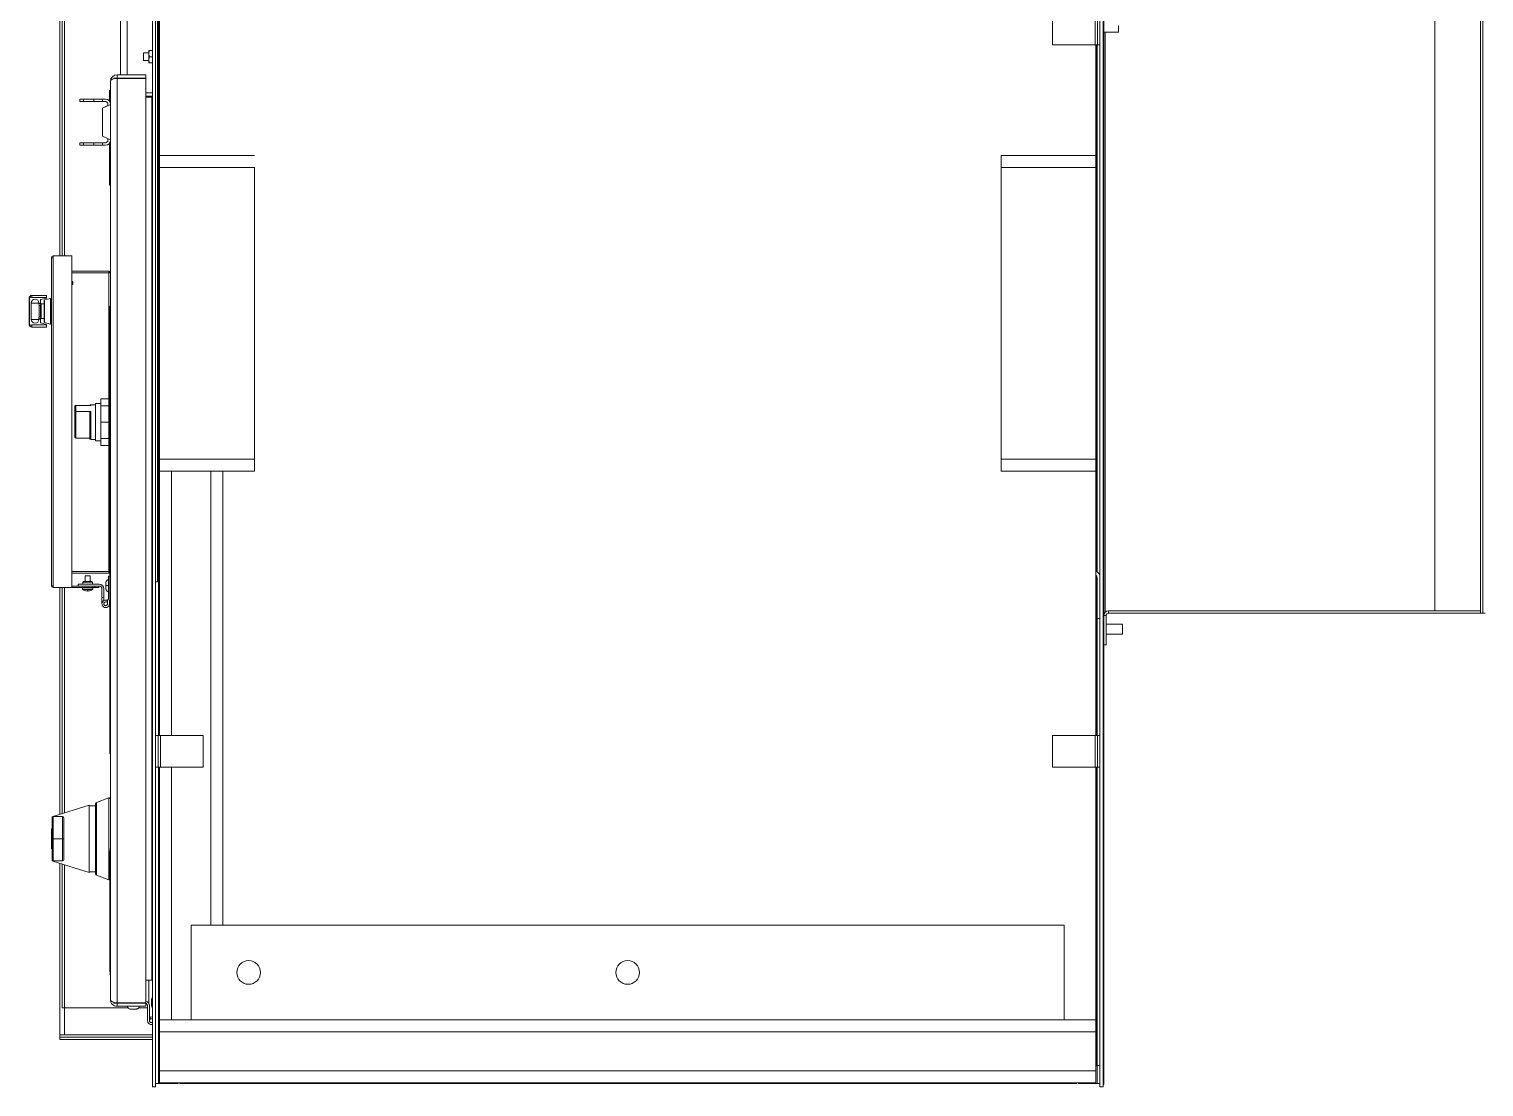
# Model space of a CAD drawing. Extents: x 1.3 to 36.8, y 1.2 to 24.4.
# Drawn here: x 14.7062 to 14.9461, y 10.9304 to 11.1048 of the extents above; entities that cross this region are included whole.
import ezdxf

# ---------------------------------------------------------------- set-up
doc = ezdxf.new("R2010")
doc.units = 0
doc.header["$LTSCALE"] = 96
doc.header["$MEASUREMENT"] = 0
doc.layers.add('E - Equipment New', color=7, linetype='Continuous')

msp = doc.modelspace()

# ---------------------------------------------------------------- linework, layer by layer
at = {"layer": 'E - Equipment New', "color": 254, "linetype": 'Continuous', "lineweight": 15}
for p, q in [((14.72654324425438, 10.93036223111219), (14.72654324425438, 11.27932056714427)), ((14.72709012126842, 10.93036223111219), (14.72709012126842, 11.27932056714427)), ((14.88276720731112, 10.93036223111219), (14.88276720731112, 11.27932056714427)), ((14.8833140827974, 10.93036223111219), (14.8833140827974, 11.27932056714427)), ((14.88341824930206, 10.93075284882073), (14.88341824930206, 11.2789299433247)), ((14.72755887474074, 10.98830494156962), (14.72755887474074, 11.22137785821461)), ((14.71127295181756, 11.06741952293631), (14.71127295181756, 11.20311600902654)), ((14.7116635695261, 11.20298908729871), (14.7116635695261, 11.06741952293631)), ((14.71205760941731, 11.06741952293631), (14.71205760941731, 11.20286105794478)), ((14.93801460898296, 11.20080494088776), (14.93801460898296, 11.00887785717774)), ((14.94552762605705, 11.20119556585315), (14.94552762605705, 11.00848722724713)), ((14.94591824987662, 11.20119556585315), (14.94591824987662, 11.00848722724713)), ((14.94591824987662, 11.20119556585315), (14.94591824987662, 11.00848722724713)), ((14.72740262765733, 11.19598723279023), (14.72740262765733, 11.01369556928564)), ((14.72774116707875, 11.12567473367159), (14.72774116707875, 11.08400806458488)), ((14.72130886918335, 11.11238306781569), (14.72130886918335, 11.09729973044078)), ((14.72240262321141, 11.11238306781569), (14.72240262321141, 11.09729973044078)), ((14.87495470743027, 11.10744556709198), (14.87495470743027, 11.10223723116449)), ((14.88198595738033, 11.10744556709198), (14.88198595738033, 11.10223723116449)), ((14.88237658272767, 11.10744556709198), (14.88237658272767, 11.10223723116449)), ((14.88587887961886, 11.10535403292684), (14.88587887961886, 11.10432876532963)), ((14.88341824930206, 11.10432876532963), (14.88587887961886, 11.10432876532963)), ((14.88364707186629, 11.10432876532963), (14.88364707186629, 11.00864903537739)), ((14.72593793347112, 11.10089926773611), (14.72509823984066, 11.10089926773611)), ((14.72509823984066, 11.09966895028607), (14.72509823984066, 11.10089926773611)), ((14.7260609609384, 11.10130936744175), (14.72593793347112, 11.10130936744175)), ((14.72593793347112, 11.10130936744175), (14.72593793347112, 11.10079673669866)), ((14.72593793347112, 11.10079673669866), (14.72593793347112, 11.09977147521248)), ((14.72654324425438, 11.10130936744175), (14.7260609609384, 11.10130936744175)), ((14.72654324425438, 11.10028410595557), (14.7260609609384, 11.10028410595557)), ((14.88198595738033, 11.10223723116449), (14.87495470743027, 11.10223723116449)), ((14.88198595738033, 11.10223723116449), (14.88237658272767, 11.10223723116449)), ((14.88211616608407, 11.10223723116449), (14.88211616608407, 11.08400806458488)), ((14.88219429115354, 11.01535788229942), (14.88219429115354, 11.10223723116449)), ((14.8823244990934, 11.10223723116449), (14.8823244990934, 11.01529382637294)), ((14.88276720731112, 11.10223723116449), (14.88237658272767, 11.10223723116449)), ((14.72509823984066, 11.09966895028607), (14.72593793347112, 11.09966895028607)), ((14.72593793347112, 11.09977147521248), (14.72593793347112, 11.09925884446939)), ((14.7260609609384, 11.09925884446939), (14.72593793347112, 11.09925884446939)), ((14.72654324425438, 11.09925884446939), (14.7260609609384, 11.09925884446939)), ((14.71963699850224, 10.94474764488513), (14.71963699850224, 11.09620598252376)), ((14.72018387551626, 11.09675285953779), (14.72018387551626, 11.09664770075292)), ((14.72278804653553, 11.09675285953779), (14.72018387551626, 11.09675285953779)), ((14.7207307525303, 11.09729973044078), (14.7207307525303, 11.09675285953779)), ((14.72549637412901, 11.09729973044078), (14.7207307525303, 11.09729973044078)), ((14.7207307525303, 10.94423759300113), (14.7207307525303, 11.09671603440775)), ((14.7207307525303, 11.09671603440775), (14.72549637412901, 11.09671603440775)), ((14.72278804653553, 11.09675285953779), (14.72278804653553, 11.09671603440775)), ((14.72549637412901, 11.09675285953779), (14.72278804653553, 11.09675285953779)), ((14.72549637412901, 11.09729973044078), (14.72549637412901, 11.09675285953779)), ((14.72549637412901, 10.94423759300113), (14.72549637412901, 11.09671603440775)), ((14.72771512182415, 11.0968726481536), (14.72755887474074, 11.0968726481536)), ((14.72771512182415, 11.09486744465756), (14.72771512182415, 11.0968726481536)), ((14.72771512182415, 11.09572681583842), (14.72774116707875, 11.09572681583842)), ((14.71461320988671, 11.09287060106493), (14.71461320988671, 11.09328070077056)), ((14.71461320988671, 11.09328070077056), (14.7152138029467, 11.09328070077056)), ((14.7152138029467, 11.09287060106493), (14.71461320988671, 11.09287060106493)), ((14.7152138029467, 11.09287060106493), (14.7152138029467, 11.09328070077056)), ((14.7152138029467, 11.09328070077056), (14.71687028602785, 11.09328070077056)), ((14.71687028602785, 11.09287060106493), (14.7152138029467, 11.09287060106493)), ((14.71687028602785, 11.09287060106493), (14.71687028602785, 11.09328070077056)), ((14.71687028602785, 11.09328070077056), (14.71832022816229, 11.09328070077056)), ((14.71832022816229, 11.09287060106493), (14.71687028602785, 11.09287060106493)), ((14.71832022816229, 11.09287060106493), (14.71832022816229, 11.09328070077056)), ((14.71832022816229, 11.09328070077056), (14.71881678686887, 11.09328070077056)), ((14.71881678686887, 11.09287060106493), (14.71832022816229, 11.09287060106493)), ((14.71948075141882, 11.09294205135041), (14.71948075141882, 11.09469556553256)), ((14.71948075141882, 11.09469556553256), (14.71963699850224, 11.09469556553256)), ((14.71953282970593, 11.09286053007019), (14.71953282970593, 11.09339143282436)), ((14.71953282970593, 11.09339143282436), (14.71963699850224, 11.09339143282436)), ((14.72654324425438, 11.09432056764353), (14.72549637412901, 11.09432056764353)), ((14.72654324425438, 11.0937736906295), (14.72549637412901, 11.0937736906295)), ((14.72549637412901, 11.09361744354608), (14.72646512071268, 11.09361744354608)), ((14.72646512071268, 11.09361744354608), (14.72646512071268, 10.94799243627964)), ((14.72654324425438, 11.09361744354608), (14.72646512071268, 11.09361744354608)), ((14.72755887474074, 11.09486744465756), (14.72771512182415, 11.09486744465756)), ((14.72771512182416, 11.09486744465756), (14.72771512182416, 11.09051588271873)), ((14.71963699850224, 11.09241691741847), (14.71833491910364, 11.09180974887889)), ((14.71922689879659, 11.09223870725551), (14.71833491910364, 11.09182276539515)), ((14.71833491910364, 11.09182276539515), (14.71833491910364, 11.09180974887889)), ((14.71833491910364, 11.09180974887889), (14.71833491910364, 11.08716472255334)), ((14.71922689879659, 11.09222569073925), (14.71922689879659, 11.09246048913721)), ((14.72774116707875, 11.09051588271873), (14.72755887474074, 11.09051588271873)), ((14.72774116707875, 11.09050285398039), (14.72755887474074, 11.09050285398039)), ((14.72755887474074, 11.09008604435229), (14.72774116707875, 11.09008604435229)), ((14.72774116707875, 11.08888841485786), (14.72755887474074, 11.08888841485786)), ((14.72755887474074, 11.08847160522976), (14.72774116707875, 11.08847160522976)), ((14.72771512182416, 11.08847160522976), (14.72771512182416, 11.04116692073616)), ((14.71461320988671, 11.08610387036731), (14.71461320988671, 11.08569375843959)), ((14.7152138029467, 11.08610387036731), (14.71461320988671, 11.08610387036731)), ((14.71461320988671, 11.08569375843959), (14.7152138029467, 11.08569375843959)), ((14.7152138029467, 11.08569375843959), (14.7152138029467, 11.08610387036731)), ((14.71687028602785, 11.08610387036731), (14.7152138029467, 11.08610387036731)), ((14.7152138029467, 11.08569375843959), (14.71687028602785, 11.08569375843959)), ((14.71687028602785, 11.08610387036731), (14.71687028602785, 11.08569375843959)), ((14.71832022816229, 11.08610387036731), (14.71687028602785, 11.08610387036731)), ((14.71687028602785, 11.08569375843959), (14.71832022816229, 11.08569375843959)), ((14.71832022816229, 11.08569375843959), (14.71832022816229, 11.08610387036731)), ((14.71832022816229, 11.08610387036731), (14.71881678686887, 11.08610387036731)), ((14.71881678686887, 11.08569375843959), (14.71832022816229, 11.08569375843959)), ((14.71833491910364, 11.08716472255334), (14.71963699850224, 11.08655754179169)), ((14.71922689879659, 11.08651397007295), (14.71922689879659, 11.08674878069299)), ((14.71948075141882, 11.07907056386116), (14.71948075141882, 11.08603240785974)), ((14.71953282970593, 11.08167473488042), (14.71953282970593, 11.08611394136205)), ((14.72774116707875, 11.08400806458488), (14.74336616875015, 11.08400806458488)), ((14.72774116707875, 11.08202889412135), (14.72774116707875, 11.08400806458488)), ((14.86649116594043, 11.08400806458488), (14.88211616608407, 11.08400806458488)), ((14.86649116594043, 11.08202889412135), (14.86649116594043, 11.08400806458488)), ((14.88211616608407, 11.08202889412135), (14.88211616608407, 11.08400806458488)), ((14.71953282970593, 11.08167473488042), (14.71963699850224, 11.08167473488042)), ((14.72774116707875, 11.03390390021775), (14.72774116707875, 11.08202889412135)), ((14.72774116707875, 11.08202889412135), (14.74336616875015, 11.08202889412135)), ((14.74336616875015, 11.03390390021775), (14.74336616875015, 11.08202889412135)), ((14.86649116594043, 11.03390390021775), (14.86649116594043, 11.08202889412135)), ((14.86649116594043, 11.08202889412135), (14.88211616608407, 11.08202889412135)), ((14.88211616608407, 11.03390390021775), (14.88211616608407, 11.08202889412135)), ((14.71948075141882, 11.07907056386116), (14.71963699850224, 11.07907056386116)), ((14.7098922111057, 11.06712346746841), (14.7098922111057, 11.01302808477638)), ((14.7101882665736, 11.06712346746841), (14.7098922111057, 11.06712346746841)), ((14.7101882665736, 11.06741952293631), (14.7101882665736, 11.06712346746841)), ((14.7101882665736, 11.06741952293631), (14.71327762976411, 11.06741952293631)), ((14.7101882665736, 11.01302808477638), (14.7101882665736, 11.06712346746841)), ((14.71327762976411, 11.01273202930848), (14.71327762976411, 11.06741952293631)), ((14.71934172524752, 11.06490390089384), (14.71327762976411, 11.06490390089384)), ((14.71934172524752, 11.06465988704681), (14.71327762976411, 11.06465988704681)), ((14.71327762976411, 11.06462306191678), (14.71934172524752, 11.06462306191678)), ((14.71934172524752, 11.06490390089384), (14.71934172524752, 11.06465988704681)), ((14.71934172524752, 11.06462306191678), (14.71934172524752, 11.04384921529713)), ((14.70622033131297, 11.06044006691901), (14.70622033131297, 11.05616924404722)), ((14.70629845485468, 11.06044006691901), (14.70622033131297, 11.06044006691901)), ((14.70629845485468, 11.06044006691901), (14.70629845485468, 11.05616924404722)), ((14.70657682497138, 11.05695049168637), (14.70657682497138, 11.05965881927986)), ((14.70784300811809, 11.05965881927986), (14.70657682497138, 11.05965881927986)), ((14.70908491821195, 11.06090882039133), (14.70668908478529, 11.06090882039133)), ((14.70668908478529, 11.06090882039133), (14.70668908478529, 11.06057028096991)), ((14.70908491821195, 11.06057028096991), (14.70668908478529, 11.06057028096991)), ((14.70784300811809, 11.05965881927986), (14.70784300811809, 11.05944235400339)), ((14.70787875770499, 11.05922781981572), (14.7081109527997, 11.05922781981572)), ((14.70787875770499, 11.05922781981572), (14.70787875770499, 11.05738206558832)), ((14.7081109527997, 11.060156820192), (14.7081109527997, 11.05966974582026)), ((14.7081109527997, 11.05943561963676), (14.7081109527997, 11.05966974582026)), ((14.70872033353593, 11.05950319552257), (14.7081109527997, 11.05951384095511)), ((14.70819044521448, 11.05939608120475), (14.7081109527997, 11.05943561963676)), ((14.7081109527997, 11.05922781981572), (14.7081109527997, 11.05738206558832)), ((14.70817272319704, 11.06023731481742), (14.70908491821195, 11.0604817442152)), ((14.70819044521448, 11.05939608120475), (14.70819044521448, 11.05721380419928)), ((14.70872033353593, 11.05830494270202), (14.70872033353593, 11.06007647223155)), ((14.7097619970548, 11.06041952160086), (14.70878210393327, 11.06015696685697)), ((14.70878210393327, 11.05830494270202), (14.70878210393327, 11.06015696685697)), ((14.70908491821195, 11.06057028096991), (14.70908491821195, 11.06090882039133)), ((14.70908491821195, 11.06057028096991), (14.70908491821195, 11.0604817442152)), ((14.7098922111057, 11.06041952160086), (14.7097619970548, 11.06041952160086)), ((14.7097619970548, 11.05830494270202), (14.7097619970548, 11.06041952160086)), ((14.71950679667341, 10.98532057827691), (14.71950679667341, 11.05913946639222)), ((14.71950679667341, 11.05913946639222), (14.71963699850224, 11.05913946639222)), ((14.70784300811809, 11.05695049168637), (14.70657682497138, 11.05695049168637)), ((14.70784300811809, 11.05716753140065), (14.70784300811809, 11.05695049168637)), ((14.7081109527997, 11.05738206558832), (14.70787875770499, 11.05738206558832)), ((14.7081109527997, 11.05717426576727), (14.70819044521448, 11.05721380419928)), ((14.7081109527997, 11.05694013958377), (14.7081109527997, 11.05717426576727)), ((14.7081109527997, 11.05709603222684), (14.70872033353593, 11.05710668988146)), ((14.7081109527997, 11.05694013958377), (14.7081109527997, 11.05645249077423)), ((14.70872033353593, 11.05653341317249), (14.70872033353593, 11.05830494270202)), ((14.70878210393327, 11.05645291854706), (14.70878210393327, 11.05830494270202)), ((14.7097619970548, 11.05619036380317), (14.7097619970548, 11.05830494270202)), ((14.70629845485468, 11.05616924404722), (14.70622033131297, 11.05616924404722)), ((14.70668908478529, 11.05603902999632), (14.70908491821195, 11.05603902999632)), ((14.70668908478529, 11.05603902999632), (14.70668908478529, 11.05570049057489)), ((14.70668908478529, 11.05570049057489), (14.7090852726523, 11.05570049057489)), ((14.70908491821195, 11.05612756675103), (14.70817272319704, 11.05637199614881)), ((14.70878210393327, 11.05645291854706), (14.7097619970548, 11.05619036380317)), ((14.70908491821195, 11.05612756675103), (14.70908491821195, 11.05603902999632)), ((14.70908491821195, 11.05570049057489), (14.70908491821195, 11.05603902999632)), ((14.7097619970548, 11.05619036380317), (14.7098922111057, 11.05619036380317)), ((14.71937658262252, 11.04503410938316), (14.71937658262252, 11.04060532833662)), ((14.71938178922902, 11.04503410938316), (14.71937658262252, 11.04503410938316)), ((14.71938178922902, 11.03498202220422), (14.71938178922902, 11.04503410938316)), ((14.71938178922902, 11.04503410938316), (14.71950679667341, 11.04503410938316)), ((14.71377762287545, 11.04176984821363), (14.71377762287545, 11.0426231694644)), ((14.71390783692636, 11.04277626325092), (14.71390783692636, 11.04177124153087)), ((14.71390783692636, 11.04277626325092), (14.71638179389472, 11.04277626325092)), ((14.71716304153387, 11.04287264658163), (14.71638179389472, 11.04287264658163)), ((14.71638179389472, 11.04287264658163), (14.71638179389472, 11.04277626325092)), ((14.71807450322392, 11.04306796765798), (14.71716304153387, 11.04306796765798)), ((14.71716304153387, 11.03694817615149), (14.71716304153387, 11.04306796765798)), ((14.71807450322392, 11.04384921529713), (14.71937658262252, 11.04384921529713)), ((14.71807450322392, 11.04272417274173), (14.71807450322392, 11.04384921529713)), ((14.71807450322392, 11.04272417274173), (14.71937658262252, 11.04272417274173)), ((14.71807450322392, 11.04000807190473), (14.71807450322392, 11.04272417274173)), ((14.71377762287545, 11.03755606579384), (14.71377762287545, 11.04176984821363)), ((14.71390783692636, 11.04177124153087), (14.71638179389472, 11.04177124153087)), ((14.71390783692636, 11.04177124153087), (14.71390783692636, 11.03739406211027)), ((14.71625157984382, 11.03727368683457), (14.71625157984382, 11.04166548386404)), ((14.71638179389472, 11.04177124153087), (14.71638179389472, 11.03714348500576)), ((14.71807450322392, 11.04000807190473), (14.71937658262252, 11.04000807190473)), ((14.71807450322392, 11.03729197106774), (14.71807450322392, 11.04000807190473)), ((14.71937658262252, 11.04000807190473), (14.71937658262252, 11.04060532833662)), ((14.71937658262252, 11.03941080325077), (14.71937658262252, 11.04000807190473)), ((14.72774116707875, 11.04116692073616), (14.72755887474074, 11.04116692073616)), ((14.72774116707875, 11.03999504316639), (14.72755887474074, 11.03999504316639)), ((14.71937658262252, 11.03941080325077), (14.71937658262252, 11.03498202220422)), ((14.72774116707875, 11.0387190090224), (14.72755887474074, 11.0387190090224)), ((14.71390783692636, 11.03739406211027), (14.71625157984382, 11.03739406211027)), ((14.71638179389472, 11.03714348500576), (14.71716304153387, 11.03714348500576)), ((14.71716304153387, 11.03694817615149), (14.71807450322392, 11.03694817615149)), ((14.71807450322392, 11.03729197106774), (14.71937658262252, 11.03729197106774)), ((14.71807450322392, 11.03616691629025), (14.71807450322392, 11.03729197106774)), ((14.71807450322392, 11.03616691629025), (14.71937658262252, 11.03616691629025)), ((14.71934172524752, 11.03616691629025), (14.71934172524752, 11.0153930696706)), ((14.72774116707875, 11.03637525388286), (14.72755887474074, 11.03637525388286)), ((14.72771512182416, 11.03637525388286), (14.72771512182416, 11.02129712922549)), ((14.71938178922902, 11.03498202220422), (14.71937658262252, 11.03498202220422)), ((14.71938178922902, 11.03498202220422), (14.71950679667341, 11.03498202220422)), ((14.72774116707875, 11.03192472975423), (14.72774116707875, 11.03390390021775)), ((14.72774116707875, 11.03390390021775), (14.74336616875015, 11.03390390021775)), ((14.74336616875015, 11.03192472975423), (14.74336616875015, 11.03390390021775)), ((14.86649116594043, 11.03192472975423), (14.86649116594043, 11.03390390021775)), ((14.86649116594043, 11.03390390021775), (14.88211616608407, 11.03390390021775)), ((14.88211616608407, 11.03192472975423), (14.88211616608407, 11.03390390021775)), ((14.72774116707875, 11.03192472975423), (14.74336616875015, 11.03192472975423)), ((14.72774116707875, 11.03192472975423), (14.72774116707875, 10.98830494156962)), ((14.72972033754227, 11.03192472975423), (14.72972033754227, 10.98830494156962)), ((14.73617866847019, 11.03192472975423), (14.73617866847019, 10.95705493822682)), ((14.73815783893371, 11.03192472975423), (14.73815783893371, 10.95705493822682)), ((14.86649116594043, 11.03192472975423), (14.88211616608407, 11.03192472975423)), ((14.88211616608407, 11.03192472975423), (14.88211616608407, 10.98830494156962)), ((14.72774116707875, 11.02129712922549), (14.72755887474074, 11.02129712922549)), ((14.72755887474074, 11.01965649818339), (14.72774116707875, 11.01965649818339)), ((14.72771512182416, 11.01965649818339), (14.72771512182416, 10.98830494156962)), ((14.71327762976411, 11.0153930696706), (14.71934172524752, 11.0153930696706)), ((14.71934172524752, 11.01535624454057), (14.71327762976411, 11.01535624454057)), ((14.71934172524752, 11.01511223069354), (14.71327762976411, 11.01511223069354)), ((14.71514359931348, 11.01369941924116), (14.71507183125389, 11.01362765118157)), ((14.71507183125389, 11.01362765118157), (14.71507183125389, 11.01328931953552)), ((14.7166917458687, 11.01362765118157), (14.71507183125389, 11.01362765118157)), ((14.71514359931348, 11.01369941924116), (14.71661997780911, 11.01369941924116)), ((14.71545471238515, 11.01468515451741), (14.71545471238515, 11.01369941924116)), ((14.71630887695951, 11.01468515451741), (14.71545471238515, 11.01468515451741)), ((14.71630887695951, 11.01369941924116), (14.71630887695951, 11.01468515451741)), ((14.7166917458687, 11.01362765118157), (14.71661997780911, 11.01369941924116)), ((14.7166917458687, 11.01328931953552), (14.7166917458687, 11.01362765118157)), ((14.71888179611767, 11.01304452347531), (14.71888179611767, 11.01356185971959)), ((14.7193245043354, 11.01460701875362), (14.7193245043354, 11.01085021994215)), ((14.71950679667341, 11.01460701875362), (14.7193245043354, 11.01460701875362)), ((14.71934172524752, 11.01511223069354), (14.71934172524752, 11.01535624454057)), ((14.72709012126842, 11.01369556928564), (14.72740262765733, 11.01369556928564)), ((14.88219429115354, 10.98830494156962), (14.88219429115354, 11.01470081100316)), ((14.8823244990934, 11.0143466028739), (14.8823244990934, 11.00762785606626)), ((14.7101882665736, 11.01302808477638), (14.7098922111057, 11.01302808477638)), ((14.7101882665736, 11.01273202930848), (14.7101882665736, 11.01302808477638)), ((14.7101882665736, 11.01273202930848), (14.71327762976411, 11.01273202930848)), ((14.71127295181756, 10.97533049371485), (14.71127295181756, 11.01273202930848)), ((14.7116635695261, 11.01273202930848), (14.7116635695261, 10.97544992789031)), ((14.71205760941731, 10.97557038872058), (14.71205760941731, 11.01273202930848)), ((14.71327762976411, 11.01297681314661), (14.71705366613107, 11.01297681314661)), ((14.71327762976411, 11.01273202930848), (14.71705366613107, 11.01273202930848)), ((14.71775862354066, 11.01328931953552), (14.71431929328299, 11.01328931953552)), ((14.71431929328299, 11.01328931953552), (14.71431929328299, 11.01297681314661)), ((14.71431929328299, 11.01297681314661), (14.71775862354066, 11.01297681314661)), ((14.71504324380644, 11.01273202930848), (14.71504324380644, 11.01245948912442)), ((14.71672033331614, 11.01245948912442), (14.71504324380644, 11.01245948912442)), ((14.71668831146394, 11.01239642318649), (14.71507526565865, 11.01239642318649)), ((14.71672033331614, 11.01245948912442), (14.71672033331614, 11.01273202930848)), ((14.71705366613107, 11.01297681314661), (14.71705366613107, 11.01273202930848)), ((14.71705366613107, 11.01273202930848), (14.7177047119414, 11.01273202930848)), ((14.7177047119414, 11.01273202930848), (14.7177047119414, 11.01297681314661)), ((14.71822554370084, 11.01250990520852), (14.71822554370084, 11.01109139826639)), ((14.71853803786767, 11.01109139826639), (14.71853803786767, 11.01250990520852)), ((14.71888179611767, 11.01304452347531), (14.71888179611767, 11.01253030386169)), ((14.71853803786767, 11.01109139826639), (14.71822554370084, 11.01109139826639)), ((14.71822554370084, 11.01109139826639), (14.71822554370084, 11.01004973474751)), ((14.71853803786767, 11.01059100182637), (14.71853803786767, 11.01109139826639)), ((14.71904497312102, 11.01029438414275), (14.71909762584593, 11.01062381811384)), ((14.7193245043354, 11.01085021994215), (14.71916303842341, 11.01057056650695)), ((14.71916303842341, 11.01057056650695), (14.71916303842341, 11.01004973474751)), ((14.71947554481232, 11.01057056650695), (14.71950679667341, 11.01062469810367)), ((14.71947554481232, 11.01004973474751), (14.71947554481232, 11.01057056650695)), ((14.88419949923285, 11.00848722724713), (14.88419949923285, 11.00887785717774)), ((14.94552762605705, 11.00887785717774), (14.88419949923285, 11.00887785717774)), ((14.94552762605705, 11.00887785717774), (14.94552762605705, 11.00848722724713)), ((14.88276720731112, 11.00762785606626), (14.8823244990934, 11.00762785606626)), ((14.8823244990934, 11.00762785606626), (14.8823244990934, 10.98830494156962)), ((14.88352291691204, 11.00848722724713), (14.88341824930206, 11.00848722724713)), ((14.88380887388551, 11.00809660953859), (14.88341824930206, 11.00809660953859)), ((14.88380887388551, 11.00327889743068), (14.88380887388551, 11.00809660953859)), ((14.88649403681612, 11.00670328008331), (14.88380887388552, 11.00670328008331)), ((14.94552762605705, 11.00848722724713), (14.88419949923285, 11.00848722724713)), ((14.88649403681612, 11.00670328008331), (14.88649403681612, 11.00506285681659)), ((14.94591824987662, 11.00848722724713), (14.94552762605705, 11.00848722724713)), ((14.94591824987662, 11.00848722724713), (14.9463088736962, 11.00848722724713)), ((14.88380887388552, 11.00506285681659), (14.88649403681612, 11.00506285681659)), ((14.88341824930206, 11.00327889743068), (14.88380887388551, 11.00327889743068)), ((14.72709012126842, 10.98830494156962), (14.72748075119903, 10.98830494156962)), ((14.72748075119903, 10.9830965995311), (14.72748075119903, 10.98830494156962)), ((14.72787136890757, 10.98830494156962), (14.72748075119903, 10.98830494156962)), ((14.72787136890757, 10.9830965995311), (14.72787136890757, 10.98830494156962)), ((14.72787136890757, 10.98830494156962), (14.73490262210412, 10.98830494156962)), ((14.73490262210412, 10.9830965995311), (14.73490262210412, 10.98830494156962)), ((14.87495470743027, 10.98830494156962), (14.87495470743027, 10.9830965995311)), ((14.88198595738033, 10.98830494156962), (14.87495470743027, 10.98830494156962)), ((14.88237658272767, 10.98830494156962), (14.88198595738033, 10.98830494156962)), ((14.88198595738033, 10.98830494156962), (14.88198595738033, 10.9830965995311)), ((14.88276720731112, 10.98830494156962), (14.88237658272767, 10.98830494156962)), ((14.88237658272767, 10.98830494156962), (14.88237658272767, 10.9830965995311)), ((14.71950679667341, 10.98532057827691), (14.71963699850224, 10.98532057827691)), ((14.72709012126842, 10.9830965995311), (14.72748075119903, 10.9830965995311)), ((14.72748075119903, 10.9830965995311), (14.72787136890757, 10.9830965995311)), ((14.72755887474074, 10.93090912034831), (14.72755887474074, 10.9830965995311)), ((14.72771512182416, 10.9830965995311), (14.72771512182416, 10.94799243627964)), ((14.72774116707875, 10.9830965995311), (14.72774116707875, 10.94142993655541)), ((14.72787136890757, 10.9830965995311), (14.73490262210412, 10.9830965995311)), ((14.72972033754227, 10.9830965995311), (14.72972033754227, 10.94142993655541)), ((14.88198595738033, 10.9830965995311), (14.87495470743027, 10.9830965995311)), ((14.88198595738033, 10.9830965995311), (14.88237658272767, 10.9830965995311)), ((14.88211616608407, 10.9830965995311), (14.88211616608407, 10.94142993655541)), ((14.88219429115354, 10.93387786382151), (14.88219429115354, 10.9830965995311)), ((14.8823244990934, 10.9830965995311), (14.8823244990934, 10.93387786382151)), ((14.88276720731112, 10.9830965995311), (14.88237658272767, 10.9830965995311)), ((14.71936181834867, 10.97803920019284), (14.71731129537632, 10.97729287103908)), ((14.71936181834867, 10.96453177183013), (14.71936181834867, 10.97803920019284)), ((14.71615110211598, 10.9768219053701), (14.71014463374445, 10.9749855377009)), ((14.71615110211598, 10.96574906665287), (14.71615110211598, 10.9768219053701)), ((14.71717637582424, 10.97674500403649), (14.71615110211598, 10.97674500403649)), ((14.71717637582424, 10.97710017771015), (14.71717637582424, 10.96547076986865)), ((14.71731129537632, 10.97729287103908), (14.71731129537632, 10.96527810098388)), ((14.70989700216145, 10.96964505052268), (14.70989700216145, 10.97292589705612)), ((14.70989700216145, 10.97292589705612), (14.7099995331989, 10.97292589705612)), ((14.7099995331989, 10.97473613391615), (14.7099995331989, 10.97478944663345)), ((14.7099995331989, 10.97128713599241), (14.7099995331989, 10.97473613391615)), ((14.71014463374445, 10.9749855377009), (14.71014463374445, 10.97493222498361)), ((14.71020458305172, 10.9749411715469), (14.71020458305172, 10.97128713599241)), ((14.71020458305172, 10.9749411715469), (14.71174247528099, 10.9749411715469)), ((14.71174247528099, 10.97128713599241), (14.71174247528099, 10.9749411715469)), ((14.71194752513381, 10.97473613391615), (14.71194752513381, 10.97128713599241)), ((14.7099995331989, 10.97128713599241), (14.71020458305172, 10.97128713599241)), ((14.7099995331989, 10.97128383603055), (14.7099995331989, 10.97128713599241)), ((14.7099995331989, 10.96783483810681), (14.7099995331989, 10.97128383603055)), ((14.7099995331989, 10.97128383603055), (14.71020458305172, 10.97128383603055)), ((14.71020458305172, 10.97128713599241), (14.71020458305172, 10.97128383603055)), ((14.71174247528099, 10.97128713599241), (14.71020458305172, 10.97128713599241)), ((14.71020458305172, 10.97128383603055), (14.71174247528099, 10.97128383603055)), ((14.71020458305172, 10.97128383603055), (14.71020458305172, 10.96762980047607)), ((14.71174247528099, 10.97128383603055), (14.71174247528099, 10.97128713599241)), ((14.71174247528099, 10.97128713599241), (14.71194752513381, 10.97128713599241)), ((14.71174247528099, 10.97128383603055), (14.71194752513381, 10.97128383603055)), ((14.71174247528099, 10.96762980047607), (14.71174247528099, 10.97128383603055)), ((14.71194752513381, 10.97128713599241), (14.71194752513381, 10.97128383603055)), ((14.71194752513381, 10.97128383603055), (14.71194752513381, 10.96783483810681)), ((14.70989700216145, 10.96964505052268), (14.7099995331989, 10.96964505052268)), ((14.71957189147678, 10.96917474484607), (14.71950679667341, 10.96917474484607)), ((14.71950679667341, 10.96872159897117), (14.71950679667341, 10.96917474484607)), ((14.71957189147678, 10.96872159897117), (14.71950679667341, 10.96872159897117)), ((14.71950679667341, 10.94983618608575), (14.71950679667341, 10.96872159897117)), ((14.71957189147678, 10.96969557660551), (14.71963699850224, 10.96969557660551)), ((14.71957189147678, 10.96872159897117), (14.71957189147678, 10.96969557660551)), ((14.71963699850224, 10.96872159897117), (14.71957189147678, 10.96872159897117)), ((14.71957189147678, 10.94983618608575), (14.71957189147678, 10.96872159897117)), ((14.7099995331989, 10.96778152538951), (14.7099995331989, 10.96783483810681)), ((14.71014463374445, 10.96763874703935), (14.71014463374445, 10.96758543432206)), ((14.71014463374445, 10.96758543432206), (14.71615110211598, 10.96574906665287)), ((14.71174247528099, 10.96762980047607), (14.71020458305172, 10.96762980047607)), ((14.71127295181756, 10.93895599180913), (14.71127295181756, 10.96724047830812)), ((14.7116635695261, 10.96712104413265), (14.7116635695261, 10.94338307398642)), ((14.71205760941731, 10.94338307398642), (14.71205760941731, 10.96700058330239)), ((14.71615110211598, 10.96582596798647), (14.71717637582424, 10.96582596798647)), ((14.71731129537632, 10.96527810098388), (14.71936181834867, 10.96453177183013)), ((14.72646512071268, 10.94799243627964), (14.72549637412901, 10.94799243627964)), ((14.72598649179891, 10.94408344811564), (14.72598649179891, 10.94799243627964)), ((14.72646512071268, 10.94799243627964), (14.72654324425438, 10.94799243627964)), ((14.72771512182416, 10.94799243627964), (14.72755887474074, 10.94799243627964)), ((14.72771512182416, 10.94475546701696), (14.72771512182416, 10.94799243627964)), ((14.72018387551626, 10.94430593887804), (14.72018387551626, 10.94420078009318)), ((14.72278804653553, 10.94420078009318), (14.72018387551626, 10.94420078009318)), ((14.72549637412901, 10.94423759300113), (14.7207307525303, 10.94423759300113)), ((14.7207307525303, 10.94365389085706), (14.7207307525303, 10.94420078009318)), ((14.72278804653553, 10.94423759300113), (14.72278804653553, 10.94420078009318)), ((14.72278804653553, 10.94420078009318), (14.72549637412901, 10.94420078009318)), ((14.72549637412901, 10.94365389085706), (14.72549637412901, 10.94420078009318)), ((14.72641304242556, 10.94426849042188), (14.72641304242556, 10.94478580222199)), ((14.72641304242556, 10.94426849042188), (14.72641304242556, 10.94375425858618)), ((14.72774116707875, 10.94475546701696), (14.72755887474074, 10.94475546701696)), ((14.7116635695261, 10.94338307398642), (14.71205419945672, 10.94338307398642)), ((14.71205419945672, 10.93895599180913), (14.71205419945672, 10.94338307398642)), ((14.71205419945672, 10.94338307398642), (14.72253898496905, 10.94338307398642)), ((14.7207307525303, 10.94365389085706), (14.72549637412901, 10.94365389085706)), ((14.72242485517674, 10.94338307398642), (14.72242485517674, 10.94365389085706)), ((14.72289220310975, 10.94321118263933), (14.7239338788507, 10.94321118263933)), ((14.72427494824289, 10.94338307398642), (14.72575679000873, 10.94338307398642)), ((14.72575679000873, 10.94373384771092), (14.72575679000873, 10.941273689472)), ((14.72606929639764, 10.941273689472), (14.72606929639764, 10.94373384771092)), ((14.72616105978173, 10.94185841827087), (14.7262714251731, 10.94156606609351)), ((14.72755887474074, 10.94378151382679), (14.72774116707875, 10.94378151382679)), ((14.72771512182416, 10.93090912034831), (14.72771512182416, 10.94378151382679)), ((14.73294949689519, 10.94142993655541), (14.72774116707875, 10.94142993655541)), ((14.72774116707875, 10.94142993655541), (14.72774116707875, 10.93945076609189)), ((14.88211616608407, 10.93945076609189), (14.72774116707875, 10.93945076609189)), ((14.72774116707875, 10.93945076609189), (14.72774116707875, 10.93299244738605)), ((14.88211616608407, 10.94142993655541), (14.87690783244823, 10.94142993655541)), ((14.88211616608407, 10.94142993655541), (14.88211616608407, 10.93945076609189)), ((14.88211616608407, 10.93945076609189), (14.88211616608407, 10.93299244738605)), ((14.71205419945672, 10.93895599180913), (14.71127295181756, 10.93895599180913)), ((14.71127295181756, 10.9381747319479), (14.71127295181756, 10.93856534965643)), ((14.72654324425438, 10.93856534965643), (14.71127295181756, 10.93856534965643)), ((14.72654324425438, 10.9381747319479), (14.71127295181756, 10.9381747319479)), ((14.71205419945672, 10.93895599180913), (14.72654324425438, 10.93895599180913)), ((14.88211616608407, 10.93299244738605), (14.72774116707875, 10.93299244738605)), ((14.72774116707875, 10.93299244738605), (14.72774116707875, 10.93101327692253)), ((14.88211616608407, 10.93387786382151), (14.88219429115354, 10.93387786382151)), ((14.88211616608407, 10.93299244738605), (14.88211616608407, 10.93101327692253)), ((14.88219429115354, 10.93387786382151), (14.8823244990934, 10.93387786382151)), ((14.88276720731112, 10.93387786382151), (14.8823244990934, 10.93387786382151)), ((14.8823244990934, 10.93387786382151), (14.8823244990934, 10.93090912034831)), ((14.72709012126842, 10.93036223111219), (14.72654324425438, 10.93036223111219)), ((14.72709012126842, 10.93090912034831), (14.72755887474074, 10.93090912034831)), ((14.72755887474074, 10.93090912034831), (14.72771512182416, 10.93090912034831)), ((14.72771512182416, 10.93090912034831), (14.72826199883819, 10.93090912034831)), ((14.88211616608407, 10.93101327692253), (14.72774116707875, 10.93101327692253)), ((14.72826199883819, 10.93090912034831), (14.72826199883819, 10.93101327692253)), ((14.730801062832, 10.93090912034831), (14.72826199883819, 10.93090912034831)), ((14.730801062832, 10.93101327692253), (14.730801062832, 10.93090912034831)), ((14.73107449522798, 10.93090912034831), (14.73107449522798, 10.93101327692253)), ((14.74604846331112, 10.93090912034831), (14.73107449522798, 10.93090912034831)), ((14.74604846331112, 10.93101327692253), (14.74604846331112, 10.93090912034831)), ((14.74604846331112, 10.93090912034831), (14.79552762712251, 10.93090912034831)), ((14.79552762712251, 10.93101327692253), (14.79552762712251, 10.93090912034831)), ((14.79862137192906, 10.93090912034831), (14.79552762712251, 10.93090912034831)), ((14.79862137192906, 10.93090912034831), (14.79862137192906, 10.93101327692253)), ((14.80024898034386, 10.93090912034831), (14.79862137192906, 10.93090912034831)), ((14.80024898034386, 10.93090912034831), (14.80024898034386, 10.93101327692253)), ((14.80037918828372, 10.93090912034831), (14.80024898034386, 10.93090912034831)), ((14.80037918828372, 10.93101327692253), (14.80037918828372, 10.93090912034831)), ((14.80037918828372, 10.93090912034831), (14.8007698121033, 10.93090912034831)), ((14.8007698121033, 10.93090912034831), (14.8007698121033, 10.93101327692253)), ((14.80090002004316, 10.93090912034831), (14.8007698121033, 10.93090912034831)), ((14.80090002004316, 10.93101327692253), (14.80090002004316, 10.93090912034831)), ((14.80253022565016, 10.93090912034831), (14.80090002004316, 10.93090912034831)), ((14.80253022565016, 10.93090912034831), (14.80253022565016, 10.93101327692253)), ((14.80266043970106, 10.93090912034831), (14.80253022565016, 10.93090912034831)), ((14.80266043970106, 10.93101327692253), (14.80266043970106, 10.93090912034831)), ((14.80266043970106, 10.93090912034831), (14.80305106352064, 10.93090912034831)), ((14.80305106352064, 10.93090912034831), (14.80305106352064, 10.93101327692253)), ((14.8031812714605, 10.93090912034831), (14.80305106352064, 10.93090912034831)), ((14.8031812714605, 10.93101327692253), (14.8031812714605, 10.93090912034831)), ((14.80481147706751, 10.93090912034831), (14.8031812714605, 10.93090912034831)), ((14.80481147706751, 10.93090912034831), (14.80481147706751, 10.93101327692253)), ((14.80494168500737, 10.93090912034831), (14.80481147706751, 10.93090912034831)), ((14.80494168500737, 10.93101327692253), (14.80494168500737, 10.93090912034831)), ((14.80494168500737, 10.93090912034831), (14.80533230882694, 10.93090912034831)), ((14.80533230882694, 10.93090912034831), (14.80533230882694, 10.93101327692253)), ((14.80546252287784, 10.93090912034831), (14.80533230882694, 10.93090912034831)), ((14.80546252287784, 10.93101327692253), (14.80546252287784, 10.93090912034831)), ((14.80709272848485, 10.93090912034831), (14.80546252287784, 10.93090912034831)), ((14.80709272848485, 10.93090912034831), (14.80709272848485, 10.93101327692253)), ((14.80722293642471, 10.93090912034831), (14.80709272848485, 10.93090912034831)), ((14.80722293642471, 10.93101327692253), (14.80722293642471, 10.93090912034831)), ((14.80722293642471, 10.93090912034831), (14.80761356024429, 10.93090912034831)), ((14.80761356024429, 10.93090912034831), (14.80761356024429, 10.93101327692253)), ((14.80774376818415, 10.93090912034831), (14.80761356024429, 10.93090912034831)), ((14.80774376818415, 10.93101327692253), (14.80774376818415, 10.93090912034831)), ((14.80937397990219, 10.93090912034831), (14.80774376818415, 10.93090912034831)), ((14.80937397990219, 10.93090912034831), (14.80937397990219, 10.93101327692253)), ((14.80950418784206, 10.93090912034831), (14.80937397990219, 10.93090912034831)), ((14.80950418784206, 10.93101327692253), (14.80950418784206, 10.93090912034831)), ((14.80950418784206, 10.93090912034831), (14.80989481166164, 10.93090912034831)), ((14.80989481166164, 10.93090912034831), (14.80989481166164, 10.93101327692253)), ((14.81002501960149, 10.93090912034831), (14.80989481166164, 10.93090912034831)), ((14.81002501960149, 10.93101327692253), (14.81002501960149, 10.93090912034831)), ((14.81164220869224, 10.93090912034831), (14.81002501960149, 10.93090912034831)), ((14.81164220869224, 10.93090912034831), (14.81164220869224, 10.93101327692253)), ((14.82677762435427, 10.93090912034831), (14.81164220869224, 10.93090912034831)), ((14.82677762435427, 10.93090912034831), (14.83068387477212, 10.93090912034831)), ((14.87896512416182, 10.93090912034831), (14.83068387477212, 10.93090912034831)), ((14.87896512416182, 10.93090912034831), (14.87896512416182, 10.93101327692253)), ((14.87923856190495, 10.93090912034831), (14.87923856190495, 10.93101327692253)), ((14.881777624371, 10.93090912034831), (14.87923856190495, 10.93090912034831)), ((14.881777624371, 10.93101327692253), (14.881777624371, 10.93090912034831)), ((14.881777624371, 10.93090912034831), (14.8823244990934, 10.93090912034831)), ((14.88276720731112, 10.93090912034831), (14.8823244990934, 10.93090912034831)), ((14.8833140827974, 10.93036223111219), (14.88276720731112, 10.93036223111219)), ((14.8833140827974, 10.93075284882073), (14.88341824930206, 10.93075284882073))]:
    msp.add_line(p, q, dxfattribs=at)
at = {"layer": 'E - Equipment New', "color": 7, "linetype": 'Continuous', "lineweight": 15}
for p, q in [((14.73294949689519, 10.95705493822682), (14.87690783244823, 10.95705493822682)), ((14.73294949689519, 10.94142993655541), (14.73294949689519, 10.95705493822682)), ((14.87690783244823, 10.94142993655541), (14.87690783244823, 10.95705493822682)), ((14.71957189147678, 10.94983618608575), (14.71950679667341, 10.94983618608575)), ((14.71950679667341, 10.94938306465502), (14.71950679667341, 10.94983618608575)), ((14.71957189147678, 10.94938306465502), (14.71950679667341, 10.94938306465502)), ((14.71957189147678, 10.94983618608575), (14.71963699850224, 10.94983618608575)), ((14.71957189147678, 10.94886223289558), (14.71957189147678, 10.94983618608575)), ((14.71963699850224, 10.94886223289558), (14.71957189147678, 10.94886223289558)), ((14.73294949689519, 10.94142993655541), (14.87690783244823, 10.94142993655541))]:
    msp.add_line(p, q, dxfattribs=at)
at = {"layer": 'E - Equipment New', "color": 254, "linetype": 'Continuous', "lineweight": 15, "flags": 128}
for points in [[(14.7260609609384, 11.10130936744175), (14.72593943678709, 11.10085125940197), (14.72593793347112, 11.10079673669866)], [(14.72593793347112, 11.10079673669866), (14.72602034696326, 11.10038219426658), (14.7260609609384, 11.10028410595557)], [(14.7260609609384, 11.10028410595557), (14.72593943678709, 11.09982599791579), (14.72593793347112, 11.09977147521248)], [(14.72593793347112, 11.09977147521248), (14.72602034696326, 11.09935692666936), (14.7260609609384, 11.09925884446939)], [(14.70668908478529, 11.06090882039133), (14.70658751929225, 11.06089768607555), (14.70652539445456, 11.06087931628782), (14.70643823879499, 11.06083606234318), (14.70633601330957, 11.0607484055783), (14.70632353456488, 11.06073349463949), (14.70632195791643, 11.06073151466236), (14.70632194569435, 11.06073151466236), (14.70632194569435, 11.06073151466236), (14.70632194569435, 11.06073151466236), (14.70632193347227, 11.06073150244029), (14.70632192125018, 11.06073149021821), (14.70632189680602, 11.06073145355196), (14.7063218479177, 11.06073139244156), (14.70632173791897, 11.06073125799866), (14.70632153014359, 11.06073098911289), (14.70632111459284, 11.0607304635634), (14.70632029571341, 11.06072941246444), (14.70631865795456, 11.06072732248859), (14.70631546799142, 11.06072316698105), (14.70630940583925, 11.0607149659647), (14.70629841818844, 11.06069911392565), (14.70628061061643, 11.06067001315081), (14.70624894320457, 11.06060133727771), (14.70622797011359, 11.0605243748337), (14.70622033131297, 11.06044006691901)], [(14.70668908478529, 11.06057028096991), (14.70667225497977, 11.06057347093305), (14.70666587505349, 11.06057611090254), (14.70666213509671, 11.06057785866012), (14.7066601428975, 11.0605788364266), (14.70665910402062, 11.06057934975401), (14.70665857847114, 11.06057961863979), (14.70665830958536, 11.06057975308267), (14.70665818736455, 11.06057982641516), (14.70665811403206, 11.06057985085932), (14.70665807736582, 11.06057987530349), (14.70665806514373, 11.06057987530349), (14.70665805292166, 11.06057988752557), (14.70665805292166, 11.06057988752557), (14.70665805292166, 11.06057988752557), (14.70657862161728, 11.0606144637927), (14.70652169116402, 11.06062394812755), (14.70646276851155, 11.06061973150961), (14.70640478695932, 11.06060000507088), (14.70635279422678, 11.0605632777175), (14.70631363467927, 11.06050871834795), (14.70630239036476, 11.06047547428764), (14.70629845485468, 11.06044006691901)], [(14.7081109527997, 11.05922781981572), (14.7081319136686, 11.05935103061421), (14.70814381797549, 11.05937057372171), (14.70815800781152, 11.05938491022272), (14.70817379874016, 11.05939351456774), (14.70818206086692, 11.05939556787735), (14.70819044521448, 11.05939608120475)], [(14.7078790754791, 11.05738206558832), (14.70785204023594, 11.05722158966488), (14.70784526920307, 11.0571812567976), (14.70784357033382, 11.05717107580413), (14.70784314256098, 11.05716847250088), (14.70784303256225, 11.05716780028643), (14.70784300811809, 11.05716755584481), (14.70784300811809, 11.05716753140065)], [(14.70819044521448, 11.05721380419928), (14.70818199975651, 11.05721431752668), (14.7081737131856, 11.05721637083629), (14.70815797114528, 11.05722493851507), (14.70814386686381, 11.05723921390567), (14.7081319136686, 11.05725885478983), (14.7081109527997, 11.05738206558832)], [(14.70629845485468, 11.05616924404722), (14.70630239036476, 11.05613383667858), (14.70631363467927, 11.05610059261828), (14.70635279422678, 11.05604603324873), (14.70640478695932, 11.05600930589534), (14.70646276851155, 11.05598957945662), (14.70652169116402, 11.05598536283868), (14.70657862161728, 11.05599484717353), (14.70663194655666, 11.056015893597), (14.70665805292166, 11.05602942344066), (14.70667225497977, 11.05603584003318), (14.70668908478529, 11.05603902999632)], [(14.71390783692636, 11.04277626325092), (14.71387123179378, 11.04277015221042), (14.71383896549996, 11.04275331018282), (14.71381158803853, 11.04272664160209), (14.71378953940443, 11.04268756760915), (14.71377801398205, 11.04263503710505), (14.71377762287545, 11.04262414723088), (14.71377762287545, 11.0426231694644)], [(14.71578270415068, 11.01221996078112), (14.71578135972177, 11.01220476873444), (14.71578014973576, 11.01219109222581), (14.71577907419263, 11.01217891903314), (14.71577813309239, 11.01216828582268), (14.71577732643505, 11.0121592048165), (14.71577666644268, 11.01215167601461), (14.71577614089319, 11.01214571163908), (14.7157757497866, 11.01214132391201)], [(14.71598782733599, 11.01214132391201), (14.71598744845148, 11.01214571163908), (14.715986922902, 11.01215167601461), (14.71598625068754, 11.0121592048165), (14.7159854440302, 11.01216828582268), (14.71598451515204, 11.01217891903314), (14.71598343960891, 11.01219109222581), (14.71598222962289, 11.01220476873444), (14.71598088519398, 11.01221996078112)], [(14.72654324425438, 10.94509890749286), (14.72645178642231, 10.94495568914779), (14.72641304242556, 10.94478932218131)], [(14.72641304242556, 10.94374765866244), (14.72645178642231, 10.9435812672518), (14.72654324425438, 10.94343804890672)]]:
    msp.add_lwpolyline(points, dxfattribs=at)
at = {"layer": 'E - Equipment New', "color": 254, "linetype": 'Continuous', "lineweight": 15, "extrusion": (3.491483361109382e-15, -1.068958480614712e-30, -1)}
msp.add_circle((-14.71885054129842, 11.01004973320144), 0.0003124999990106663, dxfattribs=at)
at = {"layer": 'E - Equipment New', "color": 7, "linetype": 'Continuous', "lineweight": 15, "extrusion": (3.491483361109382e-15, -3.544019018807706e-16, -1)}
for centre in [(-14.74242866622382, 10.94924244172718), (-14.80492866602595, 10.94924244172718)]:
    msp.add_circle(centre, 0.00195312499381659, dxfattribs=at)
at = {"layer": 'E - Equipment New', "color": 254, "linetype": 'Continuous', "lineweight": 15}
for centre, radius, start, end in [((14.7207307496258, 11.09620598292866), 0.001093749996560166, 90, 180), ((14.71881678965811, 11.09246049409541), 0.000820209971161679, 0, 90), ((14.71881678965811, 11.0924604940954), 0.0004101049855882594, 1.050346381331857e-10, 90), ((14.7266213746072, 11.09486744126615), 0.00109374999653734, 328.9972808658222, 0), ((14.71881678965811, 11.08651397180452), 0.0008202099711616419, 270, 359.999999999895), ((14.71881678965811, 11.08651397180452), 0.0004101049855882594, 270, 359.9999999997924), ((14.71018826278253, 11.06712346989739), 0.0002960547890889751, 90, 180), ((14.71018826278253, 11.06712346989739), 5.126312319727418e-05, 90, 180), ((14.71934172403964, 11.06460862410483), 0.0002952755896163881, 0, 90), ((14.71934172403964, 11.06460862410483), 5.126312319732601e-05, 16.11918259672019, 90), ((14.7131265829832, 11.06295077470063), 0.0003255208323027935, 297.6455229478219, 62.3544770521781), ((14.70720991633527, 11.05965882263969), 0.0006330857157636627, 0, 180), ((14.7127075980232, 11.0601841535902), 0.004922316959225761, 188.6675703552732, 191.2029752148674), ((14.70820533937801, 11.05928897711169), 0.0003934570025047437, 104.5903150869412, 157.056782016262), ((14.70819429133215, 11.06015682404024), 8.333333306951592e-05, 104.9999999999915, 180), ((14.70880366633022, 11.06007646705195), 8.333333306953568e-05, 105.000000000213, 180), ((14.70720991633527, 11.05695048931493), 0.0006330857157636257, 180, 0), ((14.70820535254932, 11.05732093409676), 0.0003934791913455591, 202.9459305620891, 255.412188718908), ((14.70668910692994, 11.05616926798586), 0.0004687774114895653, 180.0029258729083, 270), ((14.70819429133215, 11.05645248791439), 8.333333306949868e-05, 180, 255.0000000000085), ((14.70880366633022, 11.05653341571206), 8.333333306953568e-05, 180, 254.9999999999072), ((14.71638179130623, 11.04274244143127), 0.0001302083329211538, 90, 164.9433090350771), ((14.71385607451017, 11.04012223829847), 0.001649815446699, 88.20206873734479, 92.96295446669511), ((14.71637418185039, 11.0416447926565), 0.0001266777843524638, 86.55503204305123, 170.5993414275731), ((14.71392905625497, 11.03754296813214), 0.0001519987406935553, 175.0567186012061, 258.4221745113475), ((14.71638179130623, 11.03727369144858), 0.0001302083329211356, 180, 270), ((14.71940151419231, 11.01353207235026), 0.0005207827066092864, 98.50705713112725, 176.3357666875831), ((14.71934172403964, 11.01540750877503), 5.126312319727418e-05, 270, 343.8807682106867), ((14.71934172403964, 11.01540750877503), 0.0002952755896163704, 270, 303.9885887071016), ((14.88177762411599, 11.01434660818774), 0.001093749996537277, 25.20876529683836, 71.96946460672365), ((14.88177762411599, 11.01434660818774), 0.000546874998268592, 0, 51.75338012185232), ((14.71018826278253, 11.0130280796487), 0.0002960547890890121, 180, 270), ((14.71018826278253, 11.0130280796487), 5.126312319731119e-05, 180, 270), ((14.71512137464356, 11.01245948989544), 7.812499975268025e-05, 180, 233.8332387955959), ((14.71588179130782, 11.01349973319052), 0.001366666662339993, 233.8332387955959, 249.8144372599724), ((14.7155123805712, 11.01213739687037), 0.000129523666286066, 140.39861144316, 142.0766217313465), ((14.71588149745186, 11.0135075369429), 0.001370304074147896, 249.9891878380199, 265.571523958513), ((14.71588179196138, 11.01387565480577), 0.001658656737249036, 266.57493514098, 273.42506485902), ((14.71588205603498, 11.01350769849351), 0.001370463960124826, 274.4273161271157, 290.0094294435813), ((14.71648512937985, 11.01232314244871), 0.0001692296942756514, 217.5688064332527, 218.8432127669956), ((14.71588179130782, 11.01349973319052), 0.001366666662339971, 290.1855627400268, 306.1667612044041), ((14.71664220797208, 11.01245948989544), 7.812499975270358e-05, 306.1667612044041, 0), ((14.71775862609876, 11.01250990132387), 0.0007794152006471976, 0, 90), ((14.71775862609876, 11.01250990132387), 0.0004669152016365684, 0, 90), ((14.71940151419231, 11.01255697460038), 0.000520782706615002, 183.664233313776, 261.4929428748791), ((14.71885054129842, 11.01004973320144), 0.0006249999980213151, 66.71365488559519, 0), ((14.71885054129842, 11.01004973320144), 0.0003124999990106663, 51.5253775973306, 0), ((14.71885054129842, 11.01004973320144), 0.0006249999980213737, 59.06339945781549, 66.71365488559519), ((14.88419949910832, 11.00809660820752), 0.0007812499975267397, 90, 180), ((14.88419949910832, 11.00809660820752), 0.0003906249987634069, 90, 180), ((14.71943194713647, 10.97784651644783), 0.0002050524927891337, 0, 109.9999999999921), ((14.71738142220857, 10.97710018640946), 0.0002050524927891509, 109.9999999999921, 180), ((14.71020458496095, 10.97478944347685), 0.0002050524927891707, 107.0000000000352, 180), ((14.71020458496095, 10.97473612184707), 0.0002050524927891707, 90, 180), ((14.71174247865688, 10.97473612184707), 0.0002050524927891337, 0, 90), ((14.71020458496095, 10.96783484252334), 0.0002050524927891337, 180, 270), ((14.71020458496095, 10.96778152089356), 0.0002050524927891554, 180, 253.0000000000682), ((14.71174247865688, 10.96783484252334), 0.0002050524927891707, 270, 0), ((14.71738142220857, 10.96547077796096), 0.0002050524927891462, 180, 250.0000000000079), ((14.71943194713647, 10.96472444792258), 0.0002050524927891655, 249.9999999999027, 291.4075826759654), ((14.72073074962579, 10.94474765007481), 0.001093749996537295, 179.9999999987494, 270), ((14.72528987607497, 10.94373385987484), 0.0007794152006472226, 0, 74.63659160789926), ((14.72528987607497, 10.94373385987484), 0.0004669152016365807, 0, 63.75174818548739), ((14.72638179127463, 10.94127369175241), 0.0006249999980213696, 110.6808274084823, 119.9999999999987), ((14.72638179127463, 10.94127369175241), 0.0003124999990106537, 90, 301.1089225099084), ((14.72638179127463, 10.94127369175241), 0.0006249999980213209, 75.02880900427523, 110.6808274084823), ((14.72638179127463, 10.94127369175241), 0.0003124999990106695, 58.89107749009165, 110.6808274084823), ((14.72638179127463, 10.94127369175241), 0.0003124999990106695, 58.89107749009165, 90), ((14.72638179127463, 10.94127369175241), 0.0006249999980213031, 180, 284.9711909957248), ((14.72638179127463, 10.94127369175241), 0.0003124999990106537, 180, 301.1089225099084), ((14.68681444636878, 10.93874083334793), 0.02445945179171891, 359.5889294151141, 0.504010917683066), ((14.82677762429011, 10.9315601501165), 0.0006510416646055486, 237.1401196214165, 270), ((14.83068387427775, 10.9315601501165), 0.0006510416646055486, 270, 302.8598803785835)]:
    msp.add_arc(centre, radius, start, end, dxfattribs=at)
for centre, major_axis, ratio, start_param, end_param in [((14.7207307496258, 11.09620598292866), (-0.001093749996537258, 3.348643580816955e-19), 0.4663282485193967, 4.712388980384899, 6.283185307179586), ((14.71934172403964, 11.06460862410483), (-0.0002952755896163881, 9.040207642251426e-20), 0.04888533165605458, 3.141592653589791, 4.712388980384691), ((14.71934172403964, 11.01540750877503), (-0.0002952755896163881, 9.040207642251426e-20), 0.04888533165605458, 1.570796326794897, 2.164009107838006), ((14.72073074962579, 10.94474765007483), (-0.001093749996537295, 3.348643580817067e-19), 0.4663282485251838, 0, 1.570796326794694)]:
    msp.add_ellipse(centre, major_axis=major_axis, ratio=ratio, start_param=start_param, end_param=end_param, dxfattribs=at)
for points, knots in [([(14.71888179611767, 11.01304452347531), (14.71889285609392, 11.01304452347531), (14.71891563540586, 11.01304452347531), (14.71903199888957, 11.01304452347531), (14.71917468984129, 11.01304452347531), (14.71927553971342, 11.01304452347531), (14.7193245043354, 11.01304452347531)], [0, 0, 0, 0, 0.2727558569112757, 0.5617725220772084, 0.7872318293925468, 0.9999999999999999, 0.9999999999999999, 0.9999999999999999, 0.9999999999999999]), ([(14.72641304242556, 10.94426849042188), (14.72642248964454, 10.94426849042188), (14.72643884177347, 10.94426849042188), (14.72651224762869, 10.94426849042188), (14.72654324425438, 10.94426849042188)], [0, 0, 0, 0, 0.5777363318541366, 1, 1, 1, 1]), ([(14.72289220310975, 10.94321118263933), (14.72282837798094, 10.94322224799168), (14.72269692374156, 10.94324503819207), (14.72254499490399, 10.94336139279921), (14.72244591406657, 10.94350409853933), (14.72242202891836, 10.94360493609224), (14.72241043312117, 10.94365389085706)], [0, 0, 0, 0, 0.2727653757121803, 0.561787585240301, 0.7872559866350418, 1, 1, 1, 1]), ([(14.72441564883928, 10.94365389085706), (14.72439923997964, 10.94359122848881), (14.72436544267021, 10.94346216288058), (14.72423668166107, 10.94332060666156), (14.72408614290972, 10.94323387734619), (14.72398364468181, 10.94321860015438), (14.7239338788507, 10.94321118263933)], [0, 0, 0, 0, 0.2727526887200778, 0.5617884010352606, 0.7872356930138981, 0.9999999999999999, 0.9999999999999999, 0.9999999999999999, 0.9999999999999999])]:
    msp.add_open_spline(points, degree=3, knots=knots, dxfattribs=at)

doc.saveas('drawing.dxf')
